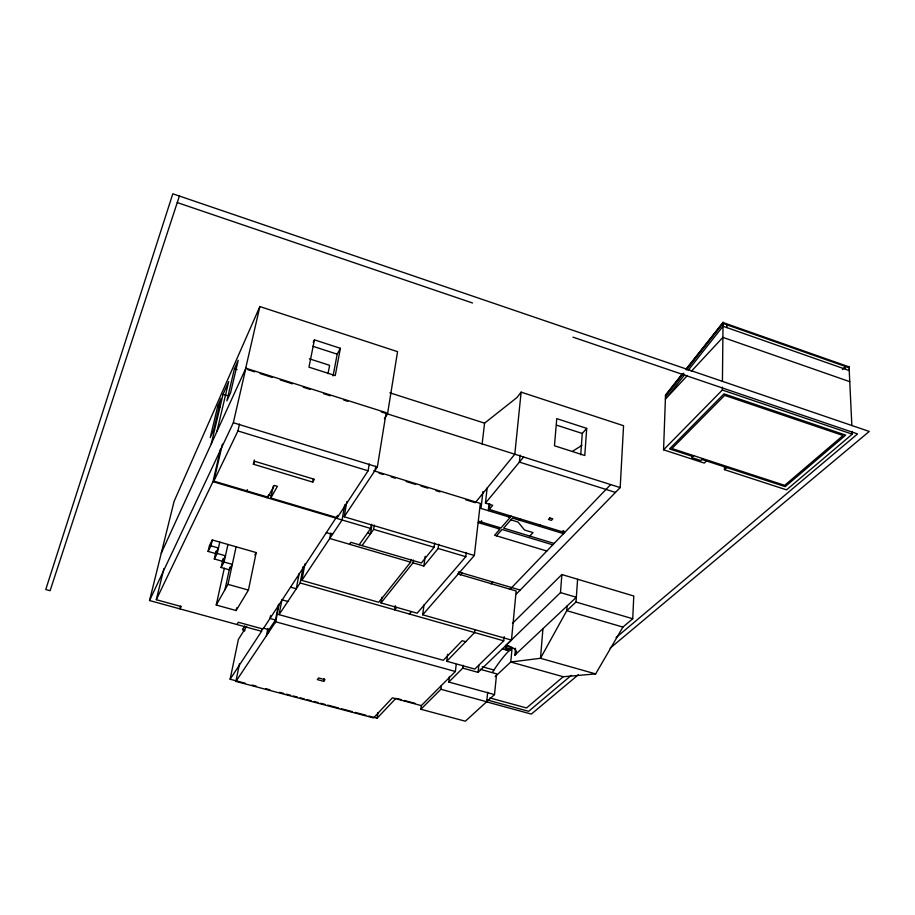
<?xml version="1.0" encoding="UTF-8"?>
<svg xmlns="http://www.w3.org/2000/svg" width="915" height="915" viewBox="0 0 915 915"><rect width="100%" height="100%" fill="white"/><g stroke="black" fill="none" stroke-linecap="round" stroke-linejoin="round"><path stroke-width="1.37" d="M852.128 431.32L852.265 434.156L786.534 489.868L724.463 469.647L724.486 466.856M726.956 327.627L726.979 324.859M706.506 460.977L704.298 463.082L663.558 449.814L722.335 390.019L722.37 387.171M722.427 381.486L723.044 322.091M663.558 449.814L665.537 395.12M495.107 676.654L510.753 662.014L563.228 676.745L595.642 673.909L622.909 627.084L632.734 618.746L633.786 596.008L561.867 574.54L512.457 623.389M516.506 593.858L620.187 487.592L623.561 425.715L521.127 392.146L517.044 397.476L484.573 423.153L482.125 444.084M586.709 428.369L584.776 455.498L554.467 445.788L556.766 418.635L586.709 428.369L582.26 433.458L580.716 454.801M507.024 646.287L512.114 647.763L510.753 662.014L540.49 658.297L566.774 610.66L576.004 602.036L577.605 579.241M567.117 605.947L566.774 610.66L622.909 627.084M562.794 533.434L563.011 530.609M563.731 530.826L563.514 533.651L512.469 518.05L503.627 528.127L554.113 543.441M560.483 592.6L576.336 597.278L514.882 655.06A13.279 5.982 6.1 0 0 505.743 645.487L560.483 592.6L561.867 574.54M542.95 628.674L540.49 658.297L595.642 673.909M514.882 655.06L515.522 648.232M502.461 648.815L509.072 650.691L512.114 647.729L509.072 650.691A151.444 50.943 -76.6 0 0 493.974 670.009A129.495 38.647 -73.6 0 1 492.487 672.262M480.123 669.265L496.593 673.852L494.512 694.599L448.808 682.041L462.796 668.122L478.053 672.365L511.474 640.077L516.163 590.999L457.775 573.865M520.109 455.075L519.411 462.098L615.486 492.419M447.595 654.259L446.749 661.259L474.805 669.059L503.73 640.832L504.154 636.634M487.684 692.22L486.7 701.771L440.916 689.281L420.854 709.262L465.346 721.214L494.512 694.599M521.127 392.146L514.802 454.217L475.274 502.69L465.792 499.784M478.053 672.365L478.808 665.388M474.896 629.737L474.588 632.539L446.749 661.259M489.022 503.753L488.267 510.662L492.728 505.332L485.442 503.101L487.157 487.912M489.88 503.925L489.273 509.449L564.624 532.496M481.542 520.658L481.221 523.471L482.228 522.293M511.474 640.077L422.684 614.8L474.347 555.485L480.318 503.41L373.732 470.756M462.796 668.122L463.116 665.308M482.937 491.607L481.016 508.443L510.227 517.364M381.875 597.289L381.017 602.928L417.126 613.21L465.804 556.675L466.307 552.466M420.854 709.262L421.323 705.614L455.384 671.507L456.208 664.462M448.808 682.041L449.471 676.494M440.916 689.281L441.362 685.541M381.017 602.928L412.997 562.862L423.851 566.042L438.171 548.485L438.72 544.265M422.684 614.8L424 604.941M349.53 544.265L350.88 542.321L421.346 563L434.076 547.273L434.636 543.053M423.851 566.042L425.155 556.354M412.997 562.862L413.386 560.094M304.924 563.88L301.859 580.396L378.764 602.287L410.629 562.165L411.018 559.397M395.246 605.65L394.64 609.825L396.653 607.388M368.871 716.033L377.106 718.218L377.929 712.579M362.066 545.603L373.663 529.35L374.338 525.119M359.172 544.757L370.724 528.47L371.399 524.249M371.867 525.336L370.518 533.754L367.59 532.885M375.081 470.401L375.756 466.238M474.347 555.485L344.2 516.792L377.357 466.982L386.153 412.665L245.872 368.219L161.269 553.186M273.299 486.037L270.829 498.023L337.235 517.73L368.104 470.802L369.248 463.905M323.681 681.32L325.008 679.673L318.614 677.958L317.311 679.605L323.681 681.32L324.139 678.587M344.2 516.792L346.819 501.649M344.715 504.806L342.084 519.972L301.859 580.396M337.235 517.73L337.646 515.408L263.051 629.051L238.335 622.257L236.939 624.533M330.75 532.953L329.766 538.478L410.629 562.165M465.712 641.701L462.155 640.694L443.283 660.287L279.064 614.64L300.143 582.969L303.22 566.488M340.38 348.295L335.256 375.573L308.961 367.155L314.44 339.865L340.38 348.295L337.189 354.162L333.083 375.905M299.136 573.556L296.277 588.78L290.558 587.156M254.29 460.016L253.375 464.202L312.736 482.102L313.262 479.311M328.016 373.663L329.606 365.314L309.35 358.806M274.935 622.943L278.469 604.724M421.323 705.614L392.409 697.825L373.549 717.92L235.887 681.423L275.712 621.788L279.167 603.877M279.064 614.64L281.969 599.565M268.461 632.642L269.033 629.703L275.507 619.981L270.017 618.449L270.554 615.681M266.414 635.708L267.786 628.708M267.901 633.477L268.724 629.303M245.231 683.242L230.123 679.227L261.587 631.293L262.136 628.502M235.887 681.423L239.547 663.535M224.312 568.215L216.237 605.032L236.127 610.534L248.422 590.083L256.2 552.568L212.303 539.964L209.432 545.557L208.094 551.402L215.528 553.518L218.456 547.982L210.976 545.843L208.094 551.402M230.123 679.227L238.369 639.448L246.627 626.34M236.127 610.534L236.711 607.812M224.964 589.672L229.859 567.117M216.237 605.032L227.984 584.353L236.116 546.804M221.11 567.494L224.083 562.039L232.307 564.372L229.276 569.805L221.11 567.494L223.031 558.779M224.083 562.039L227.949 544.459M214.316 558.962L217.232 553.449L225.456 555.794L222.482 561.284L214.316 558.962L216.054 551.185M217.232 553.449L219.772 542.115M270.829 498.023L277.382 486.334L274.386 485.442L267.878 497.142L213.824 481.107L237.934 430.954L239.513 424.034M210.976 545.843L212.303 539.964M245.529 368.951L259.871 306.559L397.556 351.669L387.525 413.923L384.46 418.738M261.587 631.293L149.545 600.537L233.348 422.73L245.872 368.219M180.61 606.107L179.958 608.887L181.17 606.542L156.293 599.702L212.966 481.679L220.664 448.579M213.824 481.107L222.425 444.084M234.423 368.756L226.897 400.804L230.649 392.524L238.197 360.304L234.423 368.756L237.077 369.591M211.285 443.832L223.043 394.308L228.693 381.624L216.901 431.548M217.701 406.294L210.233 437.587L213.698 429.947L221.178 398.483L217.701 406.294L220.252 407.084M156.293 599.702L163.934 568.524M149.545 600.537L174.09 501.397L259.871 306.559M179.397 196.039L50.096 590.701L45.75 589.523L172.809 193.786L869.25 431.445L610.065 648.232M313.216 342.244L314.44 339.865M253.375 464.202L254.862 461.332L314.405 479.311L312.736 482.102M246.375 491.584L247.382 489.685M266.997 497.703L268.049 495.816M254.828 554.925L256.2 552.568M244.66 631.041L242.521 629.497L244.763 625.917M665.514 395.566L682.945 373.434M686.433 369.008L723.044 322.549L849.051 366.869M665.48 396.458L683.791 373.24M686.41 369.923L723.033 323.464L849.097 367.784M684.592 374.853L665.388 399.157L687.428 375.482M688.08 370.438L722.999 326.243L849.223 370.552M665.537 394.994L682.35 373.812M685.884 369.351L723.044 322.549M485.442 503.101L523.62 457.02M491.275 511.577L492.293 510.376M409.268 613.976L411.327 611.563M498.252 528.641L499.27 527.463M508.523 516.849L509.563 515.66M511.268 516.174L500.951 527.978L479.243 521.39L478.248 522.579L499.922 529.144L494.58 535.252L546.827 551.024M460.405 574.963L462.121 572.996M496.456 535.824L502.038 529.465L552.774 544.837M519.205 520.109L520.258 518.931M842.44 369.603L845.311 366.457L845.449 369.225M529.842 536.076L533.033 532.599L524.547 530.025L518.05 522.03L510.89 519.846M539.473 526.308L540.548 525.13M490.886 583.907L492.67 581.974M691.26 371.364L722.884 337.383L849.761 381.669M377.106 718.218L396.001 698.237M509.884 589.477L610.671 484.584M693.662 455.647L691.706 457.557L700.844 460.542L702.823 458.632M724.463 469.647L726.704 467.565M563.228 676.745L526.537 707.97L489.902 697.939M571.269 675.384L528.653 711.321L487.306 700.021M616.07 637.595L857.549 433.927L572.962 337.143M578.349 674.755L531.329 714.089L486.014 701.713M572.321 451.438L581.974 445.319M505.011 646.333L509.346 646.276M252.105 685.061L256.223 686.147M265.842 688.698L269.959 689.796M279.578 692.346L283.696 693.444M286.441 694.165L290.57 695.263M293.315 695.995L297.432 697.081M300.177 697.813L304.306 698.911M307.051 699.632L311.169 700.73M313.925 701.462L318.043 702.548M320.788 703.28L324.905 704.367M327.662 705.099L338.642 708.016M341.398 708.748L352.389 711.664M355.134 712.385L366.126 715.301M397.373 698.614L401.502 699.723M404.258 700.467L415.261 703.429M263.611 628.216L269.033 629.703M242.521 629.497L245.014 630.183M275.712 621.788L455.384 671.507M482.262 666.749L493.974 670.009M227.984 584.353L248.422 590.083M282.209 599.874L287.836 601.452M502.472 648.758L509.083 650.634M300.143 582.969L503.73 640.832M510.593 649.181L505.515 647.751L510.696 650.027M576.004 602.036L632.734 618.746M326.346 532.622L332.465 534.417M458.324 571.886L520.212 590.061M268.575 494.878L271.309 495.69M212.966 481.679L370.724 528.47M373.663 529.35L434.076 547.273M438.171 548.485L465.804 556.675M379.062 473.215L383.122 474.462M391.254 476.955L395.326 478.202M406.157 481.519L415.65 484.424M421.072 486.082L427.843 488.164M435.975 490.646L440.046 491.893M237.934 430.954L368.104 470.802M233.348 422.73L377.357 466.982M223.043 394.308L226.92 395.52M247.919 369.706L254.667 371.845M260.066 373.56L272.213 377.403M280.31 379.965L292.457 383.82M303.254 387.239L310.002 389.367M323.498 393.644L330.246 395.783M343.743 400.061L347.791 401.342M381.246 411.933L620.187 487.592M389.882 392.821L484.573 423.153M556.537 425.132L582.26 433.458M312.736 346.247L337.189 354.162M692.792 456.494L669.528 448.91L723.994 393.85L845.689 435.117L785.207 486.643L701.942 459.479M177.258 202.57L472.54 302.991M722.335 390.019L852.265 434.156M849.029 366.412L851.854 425.647M549.801 517.959L548.428 519.446L551.413 520.361L552.797 518.874L549.801 517.959M724.646 395.372L671.919 448.544L784.681 485.35L843.07 435.506L724.646 395.372"/></g></svg>
